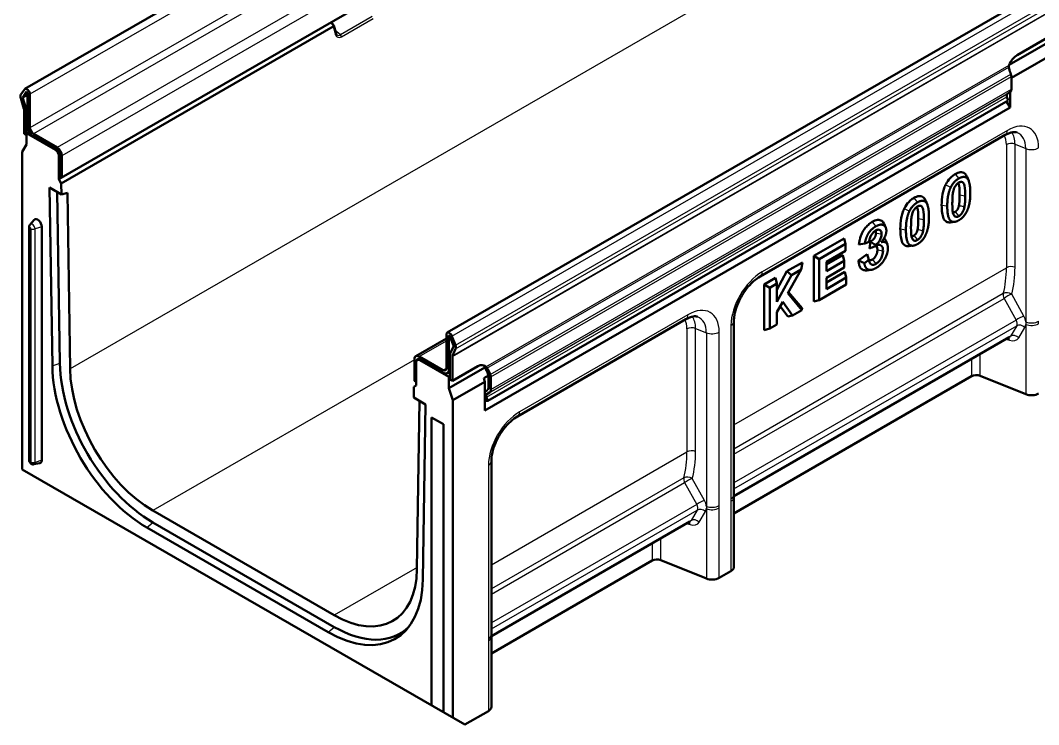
# Model space of a CAD drawing. Header units: millimetres. Extents: x 0 to 2774, y -40 to 1485.
# Drawn here: x 1519.4 to 1823.6, y 169 to 379.6 of the extents above; entities that cross this region are included whole.
import ezdxf

# ---------------------------------------------------------------- set-up
doc = ezdxf.new("R2010")
doc.units = ezdxf.units.MM
doc.header["$LTSCALE"] = 2.5
doc.layers.add('Sichtbar (ISO)', color=7, linetype='Continuous', lineweight=50)
doc.layers.add('Sichtbar schmal (ISO)', color=7, linetype='Continuous', lineweight=25)

msp = doc.modelspace()

# ---------------------------------------------------------------- linework, layer by layer
at = {"layer": 'Sichtbar (ISO)'}
for p, q in [((1520.724, 359.056), (1873.924, 562.976)), ((1884.979, 536.48), (1530.895, 332.05)), ((2000.142, 490.104), (1646.942, 286.184)), ((1612.871, 377.746), (1531.602, 330.825)), ((1612.999, 378.049), (1612.228, 379.008)), ((1613.69, 375.631), (1613.018, 378.012)), ((1834.921, 377.838), (1814.866, 366.259)), ((1817.273, 369.2), (1832.829, 378.182)), ((1815.505, 362.342), (1835.658, 373.977)), ((1815.354, 363.477), (1815.199, 363.866)), ((1815.505, 358.989), (1815.505, 362.759)), ((1520.438, 353.145), (1519.486, 356.333)), ((1519.539, 357.37), (1520.577, 358.917)), ((1520.139, 356.27), (1521.09, 353.082)), ((1521.195, 358.162), (1520.156, 356.616)), ((1521.526, 347.869), (1521.526, 357.871)), ((1522.233, 357.463), (1522.233, 347.461)), ((1814.594, 355.642), (1814.186, 356.694)), ((1814.298, 357.615), (1815.092, 358.074)), ((1815.152, 358.113), (1815.152, 353.564)), ((1815.152, 353.564), (1658.174, 262.933)), ((1659.031, 265.827), (1814.594, 355.642)), ((1815.152, 353.564), (1814.058, 355.333)), ((1520.465, 345.624), (1520.465, 352.972)), ((1521.172, 352.564), (1521.172, 342.44)), ((1520.465, 345.624), (1521.172, 345.216)), ((1521.958, 346.282), (1521.172, 345.828)), ((1529.834, 340.827), (1521.172, 345.828)), ((1523.293, 345.624), (1530.364, 341.541)), ((1530.364, 340.725), (1523.293, 344.807)), ((1740.414, 302.99), (1813.694, 345.298)), ((1521.172, 342.44), (1519.935, 340.296)), ((1519.935, 340.296), (1519.935, 245.297)), ((1530.895, 332.05), (1530.895, 338.99)), ((1531.072, 332.968), (1531.072, 339.5)), ((1531.779, 339.092), (1531.779, 332.56)), ((1531.602, 330.825), (1530.895, 332.05)), ((1531.779, 332.56), (1531.072, 332.968)), ((1802.264, 332.767), (1802.752, 331.572)), ((1528.914, 276.285), (1528.115, 329.572)), ((1528.115, 329.572), (1531.651, 327.53)), ((1531.651, 327.53), (1531.602, 330.825)), ((1530.388, 328.26), (1531.155, 277.042)), ((1531.651, 327.53), (1533.427, 327.999)), ((1534.216, 275.336), (1533.427, 327.999)), ((1789.911, 325.635), (1790.4, 324.44)), ((1522.263, 318.566), (1523.506, 319.97)), ((1521.99, 248.024), (1521.99, 317.834)), ((1525.768, 317.863), (1525.768, 248.053)), ((1777.504, 318.752), (1777.992, 317.557)), ((1798.599, 319.34), (1797.32, 319.166)), ((1756.426, 309.137), (1765.516, 314.385)), ((1765.516, 314.385), (1765.965, 312.712)), ((1777.954, 313.698), (1778.443, 312.503)), ((1765.965, 312.712), (1758.099, 308.171)), ((1760.241, 307.335), (1765.965, 310.64)), ((1765.965, 310.64), (1765.965, 312.712)), ((1769.943, 312.502), (1771.729, 312.885)), ((1771.729, 312.885), (1773, 313.372)), ((1773.134, 311.355), (1773.36, 313.399)), ((1774.959, 312.422), (1774.916, 312.035)), ((1786.246, 312.208), (1784.967, 312.034)), ((1756.426, 295.475), (1756.426, 309.137)), ((1756.426, 309.137), (1758.099, 308.171)), ((1758.099, 308.171), (1758.099, 295.923)), ((1760.241, 306.551), (1765.12, 309.368)), ((1765.569, 307.695), (1760.241, 304.619)), ((1760.241, 304.619), (1760.241, 307.335)), ((1765.12, 309.368), (1765.569, 307.695)), ((1765.569, 305.622), (1765.569, 307.695)), ((1769.837, 307.799), (1772.401, 309.645)), ((1771.575, 306.962), (1769.837, 307.799)), ((1772.932, 307.939), (1771.575, 306.962)), ((1772.401, 309.645), (1772.932, 307.939)), ((1745.447, 299.029), (1748.442, 304.527)), ((1748.442, 304.527), (1753.043, 307.184)), ((1748.442, 304.527), (1749.772, 303.363)), ((1748.656, 297.949), (1752.658, 305.03)), ((1752.658, 305.03), (1749.772, 303.363)), ((1753.043, 307.184), (1752.658, 305.03)), ((1760.241, 302.547), (1765.569, 305.622)), ((1760.241, 301.165), (1765.718, 304.327)), ((1765.718, 304.327), (1766.167, 302.654)), ((1773.648, 304.975), (1772.369, 304.801)), ((1741.631, 300.595), (1744.998, 302.539)), ((1744.998, 302.539), (1745.447, 300.866)), ((1749.772, 303.363), (1745.447, 295.424)), ((1766.167, 302.654), (1760.241, 299.233)), ((1760.241, 299.233), (1760.241, 302.547)), ((1766.167, 300.582), (1766.167, 302.654)), ((1741.631, 286.934), (1741.631, 300.595)), ((1741.631, 300.595), (1743.304, 299.629)), ((1745.447, 300.866), (1743.304, 299.629)), ((1743.304, 299.629), (1743.304, 287.382)), ((1745.447, 295.424), (1745.447, 300.866)), ((1748.872, 298.332), (1752.946, 293.466)), ((1758.099, 295.923), (1766.167, 300.582)), ((1745.447, 292.316), (1747.177, 295.368)), ((1747.177, 295.368), (1750.103, 291.307)), ((1752.876, 292.908), (1748.656, 297.949)), ((1756.426, 295.475), (1758.099, 295.923)), ((1745.447, 288.619), (1745.447, 292.316)), ((1748.692, 291.01), (1746.461, 294.106)), ((1750.103, 291.307), (1752.876, 292.908)), ((1752.946, 293.466), (1752.876, 292.908)), ((1667.935, 261.145), (1718.234, 290.185)), ((1732.58, 237.741), (1732.58, 289.585)), ((1748.692, 291.01), (1750.103, 291.307)), ((1741.631, 286.934), (1743.304, 287.382)), ((1743.304, 287.382), (1745.447, 288.619)), ((1646.684, 284.451), (1637.552, 279.179)), ((1646.684, 275.609), (1646.684, 285.611)), ((1647.391, 285.203), (1647.391, 275.201)), ((1648.76, 282.366), (1647.722, 285.112)), ((1648.339, 285.153), (1649.377, 282.408)), ((1732.58, 237.278), (1814.882, 284.796)), ((1647.826, 279.912), (1648.778, 282)), ((1649.43, 281.309), (1648.478, 279.221)), ((1637.138, 271.731), (1637.138, 278.263)), ((1637.668, 277.344), (1637.668, 270.404)), ((1638.46, 278.309), (1637.979, 278.031)), ((1638.552, 279.079), (1645.623, 274.997)), ((1645.623, 274.181), (1638.552, 278.263)), ((1647.391, 272.956), (1638.729, 277.957)), ((1647.744, 272.139), (1647.744, 279.488)), ((1648.451, 279.079), (1648.451, 271.731)), ((1647.744, 274.56), (1646.873, 274.057)), ((1658.145, 275.776), (1647.391, 269.567)), ((1648.451, 271.731), (1656.053, 276.12)), ((1659.184, 273.592), (1658.81, 274.528)), ((1659.635, 274.051), (1659.791, 273.662)), ((1637.668, 271.425), (1637.138, 271.731)), ((1647.744, 273.16), (1647.391, 272.956)), ((1647.391, 269.567), (1647.391, 272.956)), ((1647.744, 272.139), (1648.451, 271.731)), ((1658.174, 271.506), (1648.628, 265.995)), ((1657.839, 272.538), (1659.235, 273.344)), ((1658.174, 271.506), (1657.839, 272.538)), ((1658.174, 262.933), (1658.174, 271.506)), ((1659.235, 269.583), (1659.235, 273.353)), ((1659.942, 272.945), (1659.942, 269.174)), ((1803.631, 273.142), (1732.58, 232.121)), ((1819.807, 267.768), (1806.192, 273.272)), ((1636.961, 269.996), (1636.911, 266.758)), ((1637.668, 270.404), (1636.961, 269.996)), ((1648.628, 265.995), (1647.391, 269.567)), ((1658.881, 268.853), (1658.174, 268.445)), ((1659.528, 268.259), (1658.734, 267.8)), ((1658.881, 269.04), (1659.028, 269.125)), ((1636.911, 266.758), (1640.447, 264.717)), ((1638.648, 265.756), (1637.882, 215.485)), ((1648.628, 170.996), (1648.628, 265.995)), ((1658.418, 265.773), (1658.174, 266.402)), ((1659.031, 265.827), (1658.418, 265.773)), ((1658.622, 266.879), (1659.031, 265.827)), ((1640.447, 264.717), (1639.649, 212.352)), ((1642.264, 260.81), (1645.8, 258.769)), ((1642.264, 174.67), (1642.264, 260.81)), ((1645.8, 258.769), (1645.8, 172.629)), ((1523.387, 246.809), (1525.224, 247.183)), ((1660.101, 195.896), (1660.101, 247.739)), ((1652.164, 168.955), (1519.935, 245.297)), ((1732.58, 216.1), (1732.58, 236.998)), ((1613.137, 201.693), (1558.961, 232.971)), ((1558.961, 229.435), (1613.137, 198.157)), ((1660.101, 195.433), (1719.423, 229.682)), ((1611.369, 196.59), (1557.194, 227.868)), ((1708.171, 218.029), (1660.101, 190.275)), ((1724.348, 212.654), (1710.733, 218.158)), ((1731.701, 214.875), (1728.19, 212.848)), ((1660.101, 174.255), (1660.101, 195.153)), ((1659.222, 173.03), (1652.164, 168.955))]:
    msp.add_line(p, q, dxfattribs=at)
for centre, major_axis, ratio, start_param, end_param in [((1612.413, 378.313), (0.502, -0.534), 0.5661877, 6.1505075, 6.3300405), ((1612.558, 377.799), (0.452, 0.233), 0.4501866, 5.410982, 6.3745868), ((1817.273, 365.934), (2, 3.464), 0.5773503, 0.7853982, 1.8169452), ((1818.027, 365.499), (-1.109, 4.484), 0.6928203, 1.373127, 1.7681919), ((1814.445, 363.372), (-0.75, 1.299), 0.5773503, 3.9269908, 4.4674103), ((1521.349, 357.973), (-0.625, 1.083), 0.5773503, 3.9269908, 6.5591006), ((1520.465, 356.238), (-0.75, 1.299), 0.5773503, 0.2759153, 1.1801893), ((1520.465, 356.238), (-0.25, 0.433), 0.5773503, 0.2759153, 1.1801893), ((1521.349, 357.973), (-0.125, 0.217), 0.5773503, 3.9269908, 6.5591006), ((1814.798, 356.749), (-0.5, 0.866), 0.5773503, 0.0005556, 1.3089969), ((1814.091, 359.806), (1, -1.732), 0.5773503, 0.0005556, 0.7853982), ((1520.111, 353.177), (-0.25, 0.433), 0.5773503, 3.9269908, 4.3217819), ((1520.111, 353.177), (0.75, -1.299), 0.5773503, 0.7853982, 1.1801893), ((1523.293, 346.849), (-1.25, 2.165), 0.5773503, 0.7853982, 2.3561945), ((1523.293, 346.849), (0.75, -1.299), 0.5773503, 3.9269908, 5.4977871), ((1529.834, 339.602), (-0.75, 1.299), 0.5773503, 3.9269908, 5.4977871), ((1530.364, 339.908), (1, -1.732), 0.5773503, 0.7853982, 2.3561945), ((1530.364, 339.908), (-0.5, 0.866), 0.5773503, 3.9269908, 5.4977871), ((1524.531, 318.578), (-0.875, 1.516), 0.5773503, 3.9269908, 6.4738063), ((1647.567, 285.101), (-0.625, 1.083), 0.5773503, 4.4364737, 7.0685835), ((1647.567, 285.101), (-0.125, 0.217), 0.5773503, 4.4364737, 7.0685835), ((1648.451, 282.345), (0.25, -0.433), 0.5773503, 0.390607, 1.294881), ((1648.451, 282.345), (0.75, -1.299), 0.5773503, 0.390607, 1.294881), ((1558.961, 261.548), (19.665, -34.061), 0.5773503, 3.9444441, 5.4977871), ((1638.552, 277.446), (-1, 1.732), 0.5773503, 5.4977871, 7.0685835), ((1638.729, 276.732), (-0.75, 1.299), 0.5773503, 5.4977871, 7.0685835), ((1638.552, 277.446), (-0.5, 0.866), 0.5773503, 5.4977871, 6.9839562), ((1648.805, 278.875), (-0.75, 1.299), 0.5773503, 0.390607, 0.7853982), ((1648.805, 278.875), (-0.25, 0.433), 0.5773503, 0.390607, 0.7853982), ((1557.194, 260.528), (-20, 34.641), 0.5773503, 0.8028515, 2.3561945), ((1558.961, 261.548), (-17.5, 30.311), 0.5773503, 0.8028515, 2.3561945), ((1645.623, 276.222), (0.75, -1.299), 0.5773503, 5.4977871, 7.0685835), ((1645.623, 276.222), (1.25, -2.165), 0.5773503, 5.4977871, 7.0685835), ((1656.053, 272.854), (2, 3.464), 0.5773503, 6.0370365, 7.0685835), ((1655.346, 273.262), (2, 3.464), 0.5773503, 6.0370365, 6.1054747), ((1655.982, 272.895), (-1.109, 4.484), 0.6928203, 4.9097845, 5.1689191), ((1656.807, 272.418), (-1.109, 4.484), 0.6928203, 4.9097845, 5.3048494), ((1658.881, 273.557), (-0.25, 0.433), 0.5773503, 3.9269908, 4.4674103), ((1658.881, 273.557), (0.75, -1.299), 0.5773503, 0.7853982, 1.3258177), ((1805.045, 272.326), (2, 0), 0.5773503, 0.9599311, 2.3561945), ((1659.235, 266.934), (-0.5, 0.866), 0.5773503, 0.0005556, 1.3089969), ((1658.528, 269.991), (0.5, -0.866), 0.5773503, 0.0005556, 0.7853982), ((1658.528, 269.991), (1, -1.732), 0.5773503, 0.0005556, 0.7853982), ((1821.528, 269.187), (3, 0), 0.5773503, 4.1015237, 5.4977871), ((1524.531, 248.767), (0.875, -1.516), 0.5773503, 6.0925643, 7.0685835), ((1709.586, 217.212), (2, 0), 0.5773503, 0.9599311, 2.3561945), ((1729.58, 216.1), (3, 0), 0.5773503, 5.4977871, 6.2831853), ((1613.137, 230.27), (17.5, -30.311), 0.5773503, 5.4977871, 7.0511302), ((1611.369, 229.25), (20, -34.641), 0.5773503, 5.4977871, 7.0511302), ((1726.068, 214.073), (3, 0), 0.5773503, 4.1015237, 5.4977871), ((1613.137, 230.27), (19.665, -34.061), 0.5773503, 5.4977871, 6.4298458), ((1657.101, 174.255), (3, 0), 0.5773503, 5.4977871, 6.2831853)]:
    msp.add_ellipse(centre, major_axis=major_axis, ratio=ratio, start_param=start_param, end_param=end_param, dxfattribs=at)
for points, degree, knots in [([(1613.69, 375.631), (1613.701, 375.593), (1613.713, 375.557), (1613.74, 375.491), (1613.754, 375.461), (1613.784, 375.406), (1613.799, 375.381), (1613.831, 375.336), (1613.848, 375.317), (1613.881, 375.282), (1613.897, 375.267), (1613.914, 375.253)], 3, [-1.55486524, -1.55486524, -1.55486524, -1.55486524, -1.46398303, -1.46398303, -1.37310082, -1.37310082, -1.2822186, -1.2822186, -1.19133639, -1.19133639, -1.10045418, -1.10045418, -1.10045418, -1.10045418]), ([(1814.763, 365.626), (1814.758, 365.68), (1814.756, 365.735), (1814.762, 365.937), (1814.795, 366.083), (1814.846, 366.21)], 3, [0.86685526, 0.86685526, 0.86685526, 0.86685526, 0.89782415, 0.89782415, 0.98146895, 0.98146895, 0.98146895, 0.98146895]), ([(1817.169, 346.057), (1817.058, 346.102), (1816.933, 346.138), (1816.628, 346.184), (1816.449, 346.193), (1816.031, 346.168), (1815.793, 346.134), (1815.265, 346.004), (1814.975, 345.91), (1814.359, 345.655), (1814.032, 345.494), (1813.694, 345.298)], 3, [0.85867841, 0.85867841, 0.85867841, 0.85867841, 1.001102, 1.001102, 1.14352558, 1.14352558, 1.28594916, 1.28594916, 1.42837274, 1.42837274, 1.57079633, 1.57079633, 1.57079633, 1.57079633]), ([(1795.847, 330.425), (1795.981, 330.697), (1796.302, 331.33), (1797.133, 332.345), (1797.43, 332.645), (1798.064, 333.185), (1798.396, 333.415), (1798.729, 333.607)], 3, [0.00732763, 0.00732763, 0.00732763, 0.00732763, 0.16722379, 0.16722379, 0.24791336, 0.24791336, 0.33204011, 0.33204011, 0.33204011, 0.33204011]), ([(1798.729, 333.607), (1799.251, 333.909), (1799.764, 334.11), (1800.515, 334.185), (1800.766, 334.163), (1801.23, 334.02), (1801.436, 333.899), (1801.618, 333.737)], 3, [0, 0, 0, 0, 0.44283594, 0.44283594, 0.69036532, 0.69036532, 0.94018894, 0.94018894, 0.94018894, 0.94018894]), ([(1794.672, 324.332), (1794.672, 325.362), (1794.74, 326.503), (1795.04, 328.107), (1795.157, 328.597), (1795.456, 329.535), (1795.632, 329.985), (1795.847, 330.425)], 3, [0, 0, 0, 0, 0.7572272, 0.7572272, 1.0778683, 1.0778683, 1.3720251, 1.3720251, 1.3720251, 1.3720251]), ([(1799.789, 331.044), (1799.57, 330.917), (1799.356, 330.747), (1798.991, 330.361), (1798.801, 330.122), (1798.501, 329.601), (1798.395, 329.357), (1798.215, 328.84), (1798.144, 328.563), (1798.09, 328.297)], 3, [0, 0, 0, 0, 0.18619305, 0.18619305, 0.33646958, 0.33646958, 0.45693008, 0.45693008, 0.59099665, 0.59099665, 0.59099665, 0.59099665]), ([(1800.046, 327.406), (1800.046, 329.563), (1799.735, 330.701), (1799.574, 330.904)], 2, [0, 0, 0, 1, 1.6417291, 1.6417291, 1.6417291]), ([(1801.719, 327.148), (1801.719, 329.285), (1801.596, 330.015), (1801.281, 330.807), (1801.157, 330.999), (1800.962, 331.151), (1800.825, 331.25), (1800.469, 331.277), (1800.339, 331.262), (1800.068, 331.186), (1799.929, 331.125), (1799.789, 331.044)], 3, [0, 0, 0, 0, 1.5708815, 1.5708815, 2.3459193, 2.3459193, 2.5676126, 2.5676126, 2.6834433, 2.6834433, 2.7987915, 2.7987915, 2.7987915, 2.7987915]), ([(1783.495, 323.293), (1783.628, 323.565), (1783.949, 324.198), (1784.78, 325.213), (1785.077, 325.514), (1785.711, 326.053), (1786.043, 326.283), (1786.376, 326.475)], 3, [0.00732763, 0.00732763, 0.00732763, 0.00732763, 0.16722379, 0.16722379, 0.24791336, 0.24791336, 0.33204011, 0.33204011, 0.33204011, 0.33204011]), ([(1786.376, 326.475), (1786.898, 326.777), (1787.411, 326.978), (1788.162, 327.053), (1788.413, 327.031), (1788.877, 326.888), (1789.083, 326.767), (1789.265, 326.606)], 3, [0, 0, 0, 0, 0.44283594, 0.44283594, 0.69036532, 0.69036532, 0.94018894, 0.94018894, 0.94018894, 0.94018894]), ([(1798.09, 328.297), (1798.019, 327.949), (1797.956, 327.489), (1797.872, 326.213), (1797.859, 325.53), (1797.859, 324.919)], 3, [0.00011238, 0.00011238, 0.00011238, 0.00011238, 0.23361705, 0.23361705, 0.46623967, 0.46623967, 0.46623967, 0.46623967]), ([(1801.489, 323.779), (1801.56, 324.128), (1801.623, 324.587), (1801.707, 325.858), (1801.719, 326.539), (1801.719, 327.148)], 3, [0.00011236, 0.00011236, 0.00011236, 0.00011236, 0.23377828, 0.23377828, 0.46663187, 0.46663187, 0.46663187, 0.46663187]), ([(1782.32, 317.2), (1782.32, 318.23), (1782.387, 319.371), (1782.687, 320.975), (1782.804, 321.465), (1783.103, 322.403), (1783.279, 322.853), (1783.495, 323.293)], 3, [0, 0, 0, 0, 0.7572272, 0.7572272, 1.0778683, 1.0778683, 1.3720251, 1.3720251, 1.3720251, 1.3720251]), ([(1787.437, 323.912), (1787.217, 323.785), (1787.004, 323.615), (1786.638, 323.229), (1786.448, 322.99), (1786.148, 322.469), (1786.042, 322.225), (1785.862, 321.708), (1785.792, 321.431), (1785.737, 321.165)], 3, [0, 0, 0, 0, 0.18619305, 0.18619305, 0.33646958, 0.33646958, 0.45693008, 0.45693008, 0.59099665, 0.59099665, 0.59099665, 0.59099665]), ([(1787.694, 320.275), (1787.694, 322.431), (1787.382, 323.569), (1787.222, 323.772)], 2, [0, 0, 0, 1, 1.6417291, 1.6417291, 1.6417291]), ([(1789.367, 320.016), (1789.367, 322.153), (1789.243, 322.883), (1788.928, 323.675), (1788.804, 323.867), (1788.609, 324.019), (1788.472, 324.118), (1788.116, 324.145), (1787.986, 324.13), (1787.715, 324.054), (1787.576, 323.993), (1787.437, 323.912)], 3, [0, 0, 0, 0, 1.5708815, 1.5708815, 2.3459193, 2.3459193, 2.5676126, 2.5676126, 2.6834433, 2.6834433, 2.7987915, 2.7987915, 2.7987915, 2.7987915]), ([(1797.32, 319.166), (1797.291, 319.162), (1797.262, 319.158), (1796.806, 319.112), (1796.428, 319.188), (1795.614, 319.636), (1795.374, 320.051), (1795.027, 320.797), (1794.893, 321.384), (1794.708, 322.711), (1794.672, 323.531), (1794.672, 324.332)], 3, [0.4111248, 0.4111248, 0.4111248, 0.4111248, 0.4375894, 0.4375894, 0.8301111, 0.8301111, 1.4034282, 1.4034282, 2.3873429, 2.3873429, 3.6063611, 3.6063611, 3.6063611, 3.6063611]), ([(1797.859, 324.919), (1797.859, 322.795), (1797.983, 322.058), (1798.297, 321.265), (1798.419, 321.075), (1798.612, 320.923), (1798.746, 320.824), (1799.103, 320.797), (1799.234, 320.811), (1799.508, 320.889), (1799.648, 320.951), (1799.789, 321.032)], 3, [0, 0, 0, 0, 1.5608238, 1.5608238, 2.3215559, 2.3215559, 2.5478978, 2.5478978, 2.6680035, 2.6680035, 2.7876142, 2.7876142, 2.7876142, 2.7876142]), ([(1799.789, 321.032), (1800.009, 321.159), (1800.222, 321.329), (1800.588, 321.715), (1800.778, 321.954), (1801.078, 322.475), (1801.183, 322.719), (1801.364, 323.236), (1801.434, 323.513), (1801.489, 323.779)], 3, [0, 0, 0, 0, 0.18619305, 0.18619305, 0.33646958, 0.33646958, 0.45693008, 0.45693008, 0.59099663, 0.59099663, 0.59099663, 0.59099663]), ([(1776.786, 319.618), (1776.608, 319.732), (1776.412, 319.813), (1775.984, 319.901), (1775.757, 319.909), (1775.015, 319.821), (1774.482, 319.609), (1773.942, 319.297)], 3, [-0.89803792, -0.89803792, -0.89803792, -0.89803792, -0.67795629, -0.67795629, -0.45838787, -0.45838787, 0, 0, 0, 0]), ([(1777.504, 318.752), (1777.491, 318.782), (1777.479, 318.811), (1777.305, 319.186), (1777.072, 319.439), (1776.786, 319.618)], 3, [-0.37940632, -0.37940632, -0.37940632, -0.37940632, -0.35018294, -0.35018294, -0.00041539, -0.00041539, -0.00041539, -0.00041539]), ([(1785.737, 321.165), (1785.666, 320.817), (1785.603, 320.357), (1785.519, 319.081), (1785.506, 318.398), (1785.506, 317.787)], 3, [0.00011238, 0.00011238, 0.00011238, 0.00011238, 0.23361705, 0.23361705, 0.46623967, 0.46623967, 0.46623967, 0.46623967]), ([(1789.136, 316.647), (1789.207, 316.996), (1789.27, 317.455), (1789.354, 318.726), (1789.367, 319.407), (1789.367, 320.016)], 3, [0.00011236, 0.00011236, 0.00011236, 0.00011236, 0.23377828, 0.23377828, 0.46663187, 0.46663187, 0.46663187, 0.46663187]), ([(1797.992, 322.283), (1798.032, 322.255), (1798.357, 322.137), (1798.729, 322.352)], 2, [1.851209, 1.851209, 1.851209, 2, 3, 3, 3]), ([(1521.99, 317.834), (1521.99, 317.874), (1521.992, 317.916), (1522.002, 318.004), (1522.01, 318.051), (1522.033, 318.147), (1522.048, 318.197), (1522.089, 318.301), (1522.115, 318.355), (1522.179, 318.461), (1522.218, 318.515), (1522.263, 318.566)], 3, [0, 0, 0, 0, 0.11895543, 0.11895543, 0.23791086, 0.23791086, 0.35686629, 0.35686629, 0.47582172, 0.47582172, 0.59477716, 0.59477716, 0.59477716, 0.59477716]), ([(1773.942, 319.297), (1773.544, 319.067), (1773.148, 318.787), (1772.314, 318.051), (1771.967, 317.653), (1771.371, 316.885), (1771.071, 316.403), (1770.63, 315.468), (1770.382, 314.845), (1770.134, 313.684), (1770.096, 313.47), (1769.943, 312.502)], 3, [-13.8526338, -13.8526338, -13.8526338, -13.8526338, -11.3518935, -11.3518935, -8.4415512, -8.4415512, -4.4098459, -4.4098459, -1.137627, -1.137627, -0.2129628, -0.2129628, -0.2129628, -0.2129628]), ([(1774.946, 316.719), (1774.693, 316.573), (1774.447, 316.379), (1773.997, 315.904), (1773.804, 315.642), (1773.523, 315.167), (1773.34, 314.829), (1773.087, 314.001), (1773.039, 313.754), (1773, 313.372)], 3, [0, 0, 0, 0, 0.21470237, 0.21470237, 0.41423254, 0.41423254, 0.54629434, 0.54629434, 0.64460985, 0.64460985, 0.64460985, 0.64460985]), ([(1776.723, 315.694), (1776.723, 315.984), (1776.683, 316.247), (1776.508, 316.648), (1776.389, 316.788), (1776.111, 316.953), (1775.94, 317.009), (1775.588, 316.979), (1775.464, 316.95), (1775.207, 316.857), (1775.077, 316.795), (1774.946, 316.719)], 3, [0, 0, 0, 0, 0.21356823, 0.21356823, 0.3992531, 0.3992531, 0.55013289, 0.55013289, 0.62805967, 0.62805967, 0.70620776, 0.70620776, 0.70620776, 0.70620776]), ([(1784.967, 312.034), (1784.938, 312.03), (1784.909, 312.027), (1784.453, 311.981), (1784.075, 312.056), (1783.261, 312.504), (1783.021, 312.919), (1782.674, 313.665), (1782.541, 314.252), (1782.355, 315.579), (1782.32, 316.399), (1782.32, 317.2)], 3, [0.4111248, 0.4111248, 0.4111248, 0.4111248, 0.4375894, 0.4375894, 0.8301111, 0.8301111, 1.4034282, 1.4034282, 2.3873429, 2.3873429, 3.6063611, 3.6063611, 3.6063611, 3.6063611]), ([(1785.506, 317.787), (1785.506, 315.663), (1785.63, 314.926), (1785.944, 314.133), (1786.066, 313.943), (1786.259, 313.791), (1786.394, 313.692), (1786.75, 313.665), (1786.881, 313.679), (1787.155, 313.757), (1787.295, 313.819), (1787.437, 313.9)], 3, [0, 0, 0, 0, 1.5608238, 1.5608238, 2.3215559, 2.3215559, 2.5478978, 2.5478978, 2.6680035, 2.6680035, 2.7876142, 2.7876142, 2.7876142, 2.7876142]), ([(1787.437, 313.9), (1787.656, 314.027), (1787.87, 314.197), (1788.235, 314.584), (1788.425, 314.822), (1788.725, 315.343), (1788.831, 315.587), (1789.011, 316.104), (1789.082, 316.381), (1789.136, 316.647)], 3, [0, 0, 0, 0, 0.18619305, 0.18619305, 0.33646958, 0.33646958, 0.45693008, 0.45693008, 0.59099663, 0.59099663, 0.59099663, 0.59099663]), ([(1774.959, 312.422), (1775.116, 312.537), (1775.27, 312.665), (1775.762, 313.141), (1775.974, 313.453), (1776.272, 313.928), (1776.422, 314.238), (1776.596, 314.754), (1776.645, 314.949), (1776.708, 315.332), (1776.723, 315.516), (1776.723, 315.694)], 3, [0.1572249, 0.1572249, 0.1572249, 0.1572249, 0.291108, 0.291108, 0.5979881, 0.5979881, 1.106061, 1.106061, 1.4198854, 1.4198854, 1.7353893, 1.7353893, 1.7353893, 1.7353893]), ([(1777.954, 313.698), (1777.874, 313.894), (1777.771, 314.066), (1777.592, 314.272), (1777.531, 314.334), (1777.459, 314.393)], 3, [-1.04484556, -1.04484556, -1.04484556, -1.04484556, -0.75129222, -0.75129222, -0.62816862, -0.62816862, -0.62816862, -0.62816862]), ([(1785.639, 315.151), (1785.679, 315.123), (1786.004, 315.005), (1786.376, 315.22)], 2, [1.851209, 1.851209, 1.851209, 2, 3, 3, 3]), ([(1774.916, 312.035), (1774.864, 312.018), (1774.809, 312), (1774.196, 311.797), (1773.66, 311.585), (1773.134, 311.355)], 3, [0.18722866, 0.18722866, 0.18722866, 0.18722866, 0.21566899, 0.21566899, 0.49503864, 0.49503864, 0.49503864, 0.49503864]), ([(1774.959, 312.422), (1774.803, 312.512), (1774.647, 312.603), (1774.109, 312.924), (1773.734, 313.157), (1773.36, 313.399)], 3, [-0.37594462, -0.37594462, -0.37594462, -0.37594462, -0.26745581, -0.26745581, 0, 0, 0, 0]), ([(1775.124, 312.164), (1775.031, 312.11), (1774.991, 312.084), (1774.936, 312.048), (1774.926, 312.041), (1774.916, 312.035)], 3, [0.2245791, 0.2245791, 0.2245791, 0.2245791, 0.44866523, 0.44866523, 0.49713873, 0.49713873, 0.49713873, 0.49713873]), ([(1775.043, 306.745), (1775.313, 306.901), (1775.575, 307.107), (1776.055, 307.615), (1776.261, 307.894), (1776.591, 308.451), (1776.785, 308.82), (1777.007, 309.539), (1777.059, 309.775), (1777.128, 310.246), (1777.143, 310.477), (1777.143, 310.7)], 3, [0, 0, 0, 0, 0.22866561, 0.22866561, 0.4419968, 0.4419968, 0.617262, 0.617262, 0.70527513, 0.70527513, 0.79623492, 0.79623492, 0.79623492, 0.79623492]), ([(1777.143, 310.7), (1777.143, 311.093), (1777.094, 311.455), (1776.841, 312.046), (1776.666, 312.2), (1776.337, 312.399), (1776.125, 312.45), (1775.764, 312.418), (1775.64, 312.39), (1775.384, 312.3), (1775.255, 312.239), (1775.124, 312.164)], 3, [0, 0, 0, 0, 0.2890808, 0.2890808, 0.5839639, 0.5839639, 0.9566469, 0.9566469, 1.1415568, 1.1415568, 1.3267524, 1.3267524, 1.3267524, 1.3267524]), ([(1769.837, 307.799), (1769.859, 307.595), (1769.88, 307.39), (1769.924, 306.973), (1769.978, 306.459), (1770.397, 305.541), (1770.676, 305.227), (1771.337, 304.855), (1771.745, 304.734), (1772.313, 304.794), (1772.341, 304.797), (1772.369, 304.801)], 3, [-2.9221618, -2.9221618, -2.9221618, -2.9221618, -2.2664992, -2.2664992, -1.5850826, -1.5850826, -0.9959516, -0.9959516, -0.5000893, -0.5000893, -0.4745084, -0.4745084, -0.4745084, -0.4745084]), ([(1773.983, 308.064), (1773.401, 307.728), (1772.949, 307.974), (1772.913, 308)], 2, [-2, -2, -2, -1, -0.9048118, -0.9048118, -0.9048118]), ([(1772.932, 307.939), (1772.979, 307.545), (1773.038, 307.322), (1773.333, 306.764), (1773.527, 306.629), (1773.866, 306.471), (1774.077, 306.44), (1774.546, 306.505), (1774.792, 306.6), (1775.043, 306.745)], 3, [0.2086518, 0.2086518, 0.2086518, 0.2086518, 0.6673087, 0.6673087, 1.1792781, 1.1792781, 1.8042241, 1.8042241, 2.4296175, 2.4296175, 2.4296175, 2.4296175]), ([(1740.414, 302.99), (1739.755, 302.61), (1739.055, 302.099), (1737.651, 300.834), (1736.949, 300.073), (1735.64, 298.377), (1735.036, 297.439), (1734.01, 295.505), (1733.587, 294.509), (1732.963, 292.589), (1732.757, 291.665), (1732.604, 290.384), (1732.58, 289.97), (1732.58, 289.585)], 3, [-1.5707963, -1.5707963, -1.5707963, -1.5707963, -1.293168, -1.293168, -1.006757, -1.006757, -0.7160196, -0.7160196, -0.4270346, -0.4270346, -0.145024, -0.145024, 0, 0, 0, 0]), ([(1721.709, 290.944), (1721.599, 290.988), (1721.473, 291.024), (1721.169, 291.07), (1720.989, 291.08), (1720.572, 291.055), (1720.334, 291.02), (1719.805, 290.891), (1719.516, 290.797), (1718.899, 290.541), (1718.572, 290.38), (1718.234, 290.185)], 3, [0.85867841, 0.85867841, 0.85867841, 0.85867841, 1.001102, 1.001102, 1.14352558, 1.14352558, 1.28594916, 1.28594916, 1.42837274, 1.42837274, 1.57079633, 1.57079633, 1.57079633, 1.57079633]), ([(1658.281, 275.561), (1658.228, 275.644), (1658.178, 275.724), (1658.036, 275.948), (1657.941, 276.099), (1657.827, 276.265), (1657.799, 276.304), (1657.773, 276.34)], 3, [3.48239133, 3.48239133, 3.48239133, 3.48239133, 3.53974356, 3.53974356, 3.66293936, 3.66293936, 3.70391584, 3.70391584, 3.70391584, 3.70391584]), ([(1658.48, 275.932), (1658.53, 275.864), (1658.596, 275.774), (1658.702, 275.637), (1658.733, 275.599), (1658.764, 275.56)], 3, [0.3481471, 0.3481471, 0.3481471, 0.3481471, 0.4317919, 0.4317919, 0.46276079, 0.46276079, 0.46276079, 0.46276079]), ([(1667.935, 261.145), (1667.277, 260.765), (1666.577, 260.254), (1665.173, 258.989), (1664.47, 258.228), (1663.162, 256.531), (1662.558, 255.594), (1661.532, 253.66), (1661.108, 252.664), (1660.484, 250.744), (1660.279, 249.819), (1660.126, 248.539), (1660.101, 248.125), (1660.101, 247.739)], 3, [-1.5707963, -1.5707963, -1.5707963, -1.5707963, -1.293168, -1.293168, -1.006757, -1.006757, -0.7160196, -0.7160196, -0.4270346, -0.4270346, -0.145024, -0.145024, 0, 0, 0, 0]), ([(1523.387, 246.809), (1523.275, 246.786), (1523.168, 246.783), (1522.956, 246.803), (1522.856, 246.831), (1522.657, 246.909), (1522.568, 246.964), (1522.389, 247.099), (1522.311, 247.183), (1522.179, 247.359), (1522.126, 247.453), (1522.041, 247.66), (1522.009, 247.773), (1521.992, 247.943), (1521.99, 247.983), (1521.99, 248.024)], 3, [4.1176118, 4.1176118, 4.1176118, 4.1176118, 4.316263, 4.316263, 4.5550808, 4.5550808, 4.8689686, 4.8689686, 5.2953353, 5.2953353, 5.72845, 5.72845, 6.1615647, 6.1615647, 6.2831853, 6.2831853, 6.2831853, 6.2831853]), ([(1732.58, 236.998), (1732.58, 237.047), (1732.58, 237.097), (1732.58, 237.196), (1732.58, 237.246), (1732.58, 237.345), (1732.58, 237.395), (1732.58, 237.494), (1732.58, 237.544), (1732.58, 237.643), (1732.58, 237.692), (1732.58, 237.741)], 3, [0, 0, 0, 0, 0.0363946, 0.0363946, 0.0727892, 0.0727892, 0.10918381, 0.10918381, 0.14557841, 0.14557841, 0.18197301, 0.18197301, 0.18197301, 0.18197301]), ([(1660.101, 195.153), (1660.101, 195.202), (1660.101, 195.251), (1660.101, 195.35), (1660.101, 195.4), (1660.101, 195.5), (1660.101, 195.549), (1660.101, 195.649), (1660.101, 195.698), (1660.101, 195.797), (1660.101, 195.847), (1660.101, 195.896)], 3, [0, 0, 0, 0, 0.0363946, 0.0363946, 0.0727892, 0.0727892, 0.10918381, 0.10918381, 0.14557841, 0.14557841, 0.18197301, 0.18197301, 0.18197301, 0.18197301])]:
    msp.add_open_spline(points, degree=degree, knots=knots, dxfattribs=at)
for points, degree in [([(1799.789, 332.288), (1798.245, 331.396), (1797.388, 329.651)], 2), ([(1802.199, 332.409), (1801.333, 333.179), (1799.789, 332.288)], 2), ([(1801.618, 333.737), (1801.895, 333.495), (1802.105, 333.156), (1802.264, 332.767)], 3), ([(1803.233, 328.022), (1803.233, 331.504), (1802.199, 332.409)], 2), ([(1797.388, 329.651), (1796.345, 327.527), (1796.345, 324.073)], 2), ([(1789.846, 325.277), (1788.981, 326.047), (1787.437, 325.156)], 2), ([(1789.265, 326.606), (1789.542, 326.363), (1789.752, 326.024), (1789.911, 325.635)], 3), ([(1799.836, 324.233), (1800.046, 325.259), (1800.046, 327.406)], 2), ([(1802.19, 322.425), (1803.233, 324.549), (1803.233, 328.022)], 2), ([(1787.437, 325.156), (1785.892, 324.264), (1785.036, 322.519)], 2), ([(1790.88, 320.89), (1790.88, 324.372), (1789.846, 325.277)], 2), ([(1796.345, 324.073), (1796.345, 320.544), (1798.237, 318.892), (1799.789, 319.788)], 2), ([(1798.729, 322.352), (1799.101, 322.566), (1799.675, 323.439), (1799.836, 324.233)], 2), ([(1785.036, 322.519), (1783.993, 320.395), (1783.993, 316.941)], 2), ([(1787.483, 317.101), (1787.694, 318.128), (1787.694, 320.275)], 2), ([(1789.838, 315.293), (1790.88, 317.417), (1790.88, 320.89)], 2), ([(1799.789, 319.788), (1801.333, 320.68), (1802.19, 322.425)], 2), ([(1775.003, 317.977), (1774.122, 317.469), (1772.715, 315.9), (1771.923, 314.108), (1771.729, 312.885)], 2), ([(1775.05, 315.953), (1775.05, 316.445), (1774.846, 316.659)], 2), ([(1777.404, 318.262), (1776.499, 318.841), (1775.003, 317.977)], 2), ([(1776.62, 313.207), (1778.148, 315.051), (1778.148, 316.656)], 2), ([(1778.148, 316.656), (1778.148, 317.795), (1777.404, 318.262)], 2), ([(1783.993, 316.941), (1783.993, 313.412), (1785.884, 311.76), (1787.437, 312.656)], 2), ([(1786.376, 315.22), (1786.748, 315.434), (1787.322, 316.307), (1787.483, 317.101)], 2), ([(1773.36, 313.399), (1774.185, 313.847), (1775.05, 315.224), (1775.05, 315.953)], 2), ([(1787.437, 312.656), (1788.981, 313.548), (1789.838, 315.293)], 2), ([(1773.983, 308.064), (1774.613, 308.429), (1775.47, 310.025), (1775.47, 310.958)], 2), ([(1775.06, 305.51), (1776.579, 306.388), (1778.617, 309.833), (1778.617, 311.447)], 2), ([(1775.47, 310.958), (1775.47, 311.845), (1775.062, 312.127)], 2), ([(1778.617, 311.447), (1778.617, 312.558), (1777.533, 313.51), (1776.62, 313.207)], 2), ([(1771.575, 306.962), (1771.729, 305.501), (1773.621, 304.68), (1775.06, 305.51)], 2), ([(1814.882, 284.796), (1814.891, 284.801), (1814.896, 284.803), (1814.896, 284.803)], 3), ([(1719.423, 229.682), (1719.431, 229.687), (1719.437, 229.689), (1719.437, 229.689)], 3)]:
    msp.add_open_spline(points, degree=degree, dxfattribs=at)
at = {"layer": 'Sichtbar schmal (ISO)'}
for p, q in [((1875.433, 561.383), (1522.233, 357.463)), ((1875.433, 551.381), (1522.233, 347.461)), ((1876.493, 549.544), (1523.293, 345.624)), ((1883.564, 545.461), (1530.364, 341.541)), ((1884.979, 543.012), (1531.779, 339.092)), ((1648.339, 285.153), (2001.539, 489.073)), ((1649.377, 282.408), (2002.577, 486.328)), ((1649.43, 281.309), (2002.63, 485.229)), ((1648.451, 279.079), (2001.651, 483)), ((1648.478, 279.221), (2001.678, 483.141)), ((1884.234, 477.419), (1534.216, 275.336)), ((1624.522, 380.696), (1615.067, 375.237)), ((1612.04, 378.899), (1612.929, 377.793)), ((1612.871, 377.746), (1613.563, 375.299)), ((1615.329, 374.698), (1624.784, 380.157)), ((1615.067, 375.237), (1613.439, 376.52)), ((1658.48, 275.932), (1814.846, 366.21)), ((1658.764, 275.56), (1814.763, 365.626)), ((1659.791, 273.662), (1815.354, 363.477)), ((1659.942, 272.945), (1815.505, 362.759)), ((1521.526, 357.071), (1520.139, 356.27)), ((1521.526, 357.406), (1520.156, 356.616)), ((1521.263, 358.201), (1521.195, 358.162)), ((1658.622, 266.879), (1814.186, 356.694)), ((1658.734, 267.8), (1814.298, 357.615)), ((1659.528, 268.259), (1815.092, 358.074)), ((1659.942, 269.174), (1815.505, 358.989)), ((1521.526, 353.334), (1521.09, 353.082)), ((1521.526, 352.768), (1521.172, 352.564)), ((1814.315, 346.672), (1741.035, 304.364)), ((1529.834, 340.827), (1530.011, 340.929)), ((1814.028, 342.424), (1814.028, 305.608)), ((1816.59, 305.737), (1816.59, 342.553)), ((1816.59, 342.553), (1819.807, 341.252)), ((1819.807, 341.252), (1819.807, 289.409)), ((1531.072, 339.092), (1530.895, 338.99)), ((1798.729, 333.607), (1799.789, 332.288)), ((1795.847, 330.425), (1797.388, 329.651)), ((1786.376, 326.475), (1787.437, 325.156)), ((1800.046, 327.406), (1801.719, 327.148)), ((1783.495, 323.293), (1785.036, 322.519)), ((1794.672, 324.332), (1796.345, 324.073)), ((1787.694, 320.275), (1789.367, 320.016)), ((1798.729, 322.352), (1799.789, 321.032)), ((1522.283, 247.615), (1522.283, 317.426)), ((1522.536, 317.28), (1522.536, 247.469)), ((1525.768, 317.863), (1523.743, 317.188)), ((1523.743, 247.378), (1523.743, 317.188)), ((1773.942, 319.297), (1775.003, 317.977)), ((1782.32, 317.2), (1783.993, 316.941)), ((1775.05, 315.953), (1776.723, 315.694)), ((1786.376, 315.22), (1787.437, 313.9)), ((1775.47, 310.958), (1777.143, 310.7)), ((1773.983, 308.064), (1775.043, 306.745)), ((1732.58, 258.583), (1814.028, 305.608)), ((1813.093, 297.874), (1732.58, 251.39)), ((1732.58, 249.836), (1813.314, 296.448)), ((1813.314, 296.448), (1816.921, 289.932)), ((1819.227, 291.145), (1815.619, 297.661)), ((1718.856, 291.558), (1668.557, 262.518)), ((1816.921, 289.932), (1732.58, 241.237)), ((1718.569, 287.31), (1718.569, 250.494)), ((1721.13, 250.624), (1721.13, 287.44)), ((1721.13, 287.44), (1724.348, 286.139)), ((1724.348, 286.139), (1724.348, 234.295)), ((1728.19, 234.489), (1728.19, 286.333)), ((1731.701, 288.36), (1731.701, 236.517)), ((1732.58, 239.468), (1817.088, 288.259)), ((1817.088, 288.259), (1815.264, 285.155)), ((1817.692, 284.671), (1819.517, 287.774)), ((1819.807, 288.666), (1819.807, 267.768)), ((1638.552, 279.079), (1646.684, 283.774)), ((1647.391, 285.203), (1647.567, 285.305)), ((1815.264, 285.155), (1732.58, 237.418)), ((1813.912, 284.236), (1814.967, 283.9)), ((1528.914, 276.285), (1531.155, 277.042)), ((1637.138, 278.106), (1558.961, 232.971)), ((1638.905, 278.059), (1638.729, 277.957)), ((1803.631, 278.3), (1803.631, 273.142)), ((1806.192, 273.272), (1806.192, 279.779)), ((1645.623, 274.997), (1646.684, 275.609)), ((1647.391, 275.201), (1647.744, 275.405)), ((1659.635, 274.051), (1658.81, 274.528)), ((1658.174, 266.059), (1658.283, 266.122)), ((1660.101, 216.738), (1718.569, 250.494)), ((1525.768, 248.053), (1523.743, 247.378)), ((1659.222, 246.515), (1659.222, 194.671)), ((1717.634, 242.761), (1660.101, 209.544)), ((1660.101, 207.99), (1717.854, 241.334)), ((1717.854, 241.334), (1721.462, 234.818)), ((1723.768, 236.032), (1720.16, 242.548)), ((1721.462, 234.818), (1660.101, 199.391)), ((1731.701, 235.774), (1731.701, 214.875)), ((1660.101, 197.622), (1721.629, 233.145)), ((1721.629, 233.145), (1719.804, 230.042)), ((1722.233, 229.558), (1724.058, 232.661)), ((1724.348, 233.552), (1724.348, 212.654)), ((1728.19, 212.848), (1728.19, 233.747)), ((1557.194, 227.868), (1558.961, 229.435)), ((1719.804, 230.042), (1660.101, 195.572)), ((1718.452, 229.122), (1719.508, 228.786)), ((1708.171, 223.186), (1708.171, 218.029)), ((1710.733, 218.158), (1710.733, 224.665)), ((1637.889, 215.984), (1613.137, 201.693)), ((1611.369, 196.59), (1613.137, 198.157)), ((1659.222, 193.928), (1659.222, 173.03))]:
    msp.add_line(p, q, dxfattribs=at)
for centre, major_axis, ratio, start_param, end_param in [((1613.209, 375.495), (0.481, 0.136), 0.6972734, 5.3228504, 6.2831853), ((1615.262, 376.819), (1.154, 2.252), 0.5978249, 2.5701688, 3.8882848), ((1614.908, 377.016), (-0.793, -1.882), 0.646, 6.1068319, 6.9705369), ((1614.975, 374.895), (0.25, -0.433), 0.5773503, 0.8028515, 2.0943951), ((1814.315, 336.057), (6.701, 11.258), 0.577215, 5.5130918, 7.0838881), ((1808.284, 339.107), (-4.123, -6.928), 0.577215, 2.3714991, 2.860416), ((1812.194, 347.897), (1.5, -2.598), 0.5773503, 0, 0.7853982), ((1809.698, 338.291), (4.837, 8.807), 0.5572852, 5.49053, 6.0204625), ((1812.194, 337.282), (-5.667, -8.407), 0.604668, 2.4104377, 3.2691161), ((1815.442, 341.607), (-2, 0), 0.5773503, 4.1015237, 5.4977871), ((1821.528, 342.671), (3, 0), 0.5773503, 4.1015237, 5.4977871), ((1522.99, 317.834), (-1, 0), 0.5773503, 0, 0.7853982), ((1522.934, 317.655), (-0.572, 0.991), 0.5773503, 3.9269908, 6.4738063), ((1522.409, 317.353), (-0.089, 0.155), 0.5773503, 3.9269908, 7.0685835), ((1523.243, 317.688), (1, 0), 0.5773503, 3.9269908, 5.2359878), ((1741.035, 293.749), (-6.701, -11.258), 0.577215, 3.9422955, 5.5130918), ((1738.914, 305.588), (1.5, -2.598), 0.5773503, 0, 0.7853982), ((1776.604, 320.492), (29.685, -34.028), 0.669733, 0.4307543, 0.6547469), ((1815.442, 304.791), (-2, 0), 0.5773503, 4.1015237, 5.4977871), ((1777.751, 321.438), (-30.633, 35.82), 0.6665317, 3.5796523, 3.8036449), ((1814.472, 296.715), (-1.937, 0.496), 0.6680456, 4.2586768, 5.6593434), ((1814.472, 296.715), (1, -1.732), 0.5773503, 3.7029982, 4.5378561), ((1814.472, 296.715), (1.75, 0.969), 0.1991586, 0.7511877, 2.1792557), ((1718.856, 280.944), (6.701, 11.258), 0.577215, 5.5130918, 7.0838881), ((1712.825, 283.994), (-4.123, -6.928), 0.577215, 2.3714991, 2.860416), ((1716.734, 292.783), (1.5, -2.598), 0.5773503, 0, 0.7853982), ((1714.239, 283.177), (4.837, 8.807), 0.5572852, 5.49053, 6.0204625), ((1716.734, 282.169), (-5.667, -8.407), 0.604668, 2.4104377, 3.2691161), ((1729.58, 289.585), (3, 0), 0.5773503, 5.4977871, 6.2831853), ((1818.08, 290.199), (1.75, 0.969), 0.1991586, 0.7511877, 2.1792557), ((1815.354, 289.428), (1.707, -1.208), 0.714041, 0.031539, 1.0787365), ((1816.502, 290.374), (-2.624, 3.069), 0.6665317, 3.9176247, 4.4145101), ((1821.528, 290.828), (3, 0), 0.5773503, 4.1015237, 5.4977871), ((1719.983, 286.494), (-2, 0), 0.5773503, 4.1015237, 5.4977871), ((1726.068, 287.558), (3, 0), 0.5773503, 4.1015237, 5.4977871), ((1818.37, 286.829), (-1.724, 1.014), 0.7222297, 4.4548074, 5.867568), ((1816.502, 290.374), (-2.624, 3.069), 0.6665317, 3.3673126, 3.6896651), ((1821.528, 290.085), (3, 0), 0.5773503, 4.1015237, 5.4977871), ((1813.82, 282.954), (0.607, 1.906), 0.5161551, 5.3870841, 5.9856715), ((1813.53, 286.324), (1.707, -1.208), 0.714041, 5.9656584, 6.3147243), ((1814.677, 287.27), (-2.624, 3.069), 0.6665317, 2.320115, 3.3673126), ((1816.545, 283.725), (1.724, -1.014), 0.7222297, 1.3132148, 2.7259754), ((1668.557, 251.904), (-6.701, -11.258), 0.577215, 3.9422955, 5.5130918), ((1666.435, 263.743), (1.5, -2.598), 0.5773503, 0, 0.7853982), ((1681.145, 265.379), (29.685, -34.028), 0.669733, 0.4307543, 0.6547469), ((1719.983, 249.678), (-2, 0), 0.5773503, 4.1015237, 5.4977871), ((1682.292, 266.325), (-30.633, 35.82), 0.6665317, 3.5796523, 3.8036449), ((1522.99, 248.024), (-1, 0), 0.5773503, 0, 0.7853982), ((1522.409, 247.542), (0.089, -0.155), 0.5773503, 3.9269908, 7.0685835), ((1523.243, 247.878), (1, 0), 0.5773503, 3.9269908, 5.2359878), ((1522.934, 247.845), (0.572, -0.991), 0.5773503, 6.0925643, 7.0685835), ((1657.101, 247.739), (3, 0), 0.5773503, 5.4977871, 6.2831853), ((1719.013, 241.602), (1, -1.732), 0.5773503, 3.7029982, 4.5378561), ((1719.013, 241.602), (-1.937, 0.496), 0.6680456, 4.2586768, 5.6593434), ((1719.013, 241.602), (1.75, 0.969), 0.1991586, 0.7511877, 2.1792557), ((1729.58, 237.741), (3, 0), 0.5773503, 5.4977871, 6.2831853), ((1722.62, 235.086), (1.75, 0.969), 0.1991586, 0.7511877, 2.1792557), ((1719.895, 234.314), (1.707, -1.208), 0.714041, 0.031539, 1.0787365), ((1721.042, 235.26), (-2.624, 3.069), 0.6665317, 3.9176247, 4.4145101), ((1726.068, 235.714), (3, 0), 0.5773503, 4.1015237, 5.4977871), ((1729.58, 236.998), (3, 0), 0.5773503, 5.4977871, 6.2831853), ((1722.91, 231.715), (-1.724, 1.014), 0.7222297, 4.4548074, 5.867568), ((1721.042, 235.26), (-2.624, 3.069), 0.6665317, 3.3673126, 3.6896651), ((1726.068, 234.971), (3, 0), 0.5773503, 4.1015237, 5.4977871), ((1718.36, 227.84), (0.607, 1.906), 0.5161551, 5.3870841, 5.9856715), ((1718.07, 231.211), (1.707, -1.208), 0.714041, 5.9656584, 6.3147243), ((1719.218, 232.157), (-2.624, 3.069), 0.6665317, 2.320115, 3.3673126), ((1721.086, 228.612), (1.724, -1.014), 0.7222297, 1.3132148, 2.7259754), ((1657.101, 195.896), (3, 0), 0.5773503, 5.4977871, 6.2831853), ((1657.101, 195.153), (3, 0), 0.5773503, 5.4977871, 6.2831853)]:
    msp.add_ellipse(centre, major_axis=major_axis, ratio=ratio, start_param=start_param, end_param=end_param, dxfattribs=at)
for points, knots in [([(1802.199, 332.409), (1802.054, 332.74), (1801.907, 333.075), (1801.715, 333.516), (1801.667, 333.626), (1801.618, 333.737)], [-0.51682259, -0.51682259, -0.51682259, -0.51682259, -0.25868267, -0.25868267, -0.17239836, -0.17239836, -0.17239836, -0.17239836]), ([(1789.846, 325.277), (1789.701, 325.608), (1789.555, 325.943), (1789.362, 326.384), (1789.314, 326.495), (1789.265, 326.606)], [-0.51682319, -0.51682319, -0.51682319, -0.51682319, -0.25868312, -0.25868312, -0.1723986, -0.1723986, -0.1723986, -0.1723986]), ([(1799.836, 324.233), (1800.247, 324.12), (1800.665, 324.005), (1801.213, 323.855), (1801.351, 323.817), (1801.489, 323.779)], [-0.51695634, -0.51695634, -0.51695634, -0.51695634, -0.25873225, -0.25873225, -0.17243376, -0.17243376, -0.17243376, -0.17243376]), ([(1776.786, 319.618), (1776.838, 319.505), (1776.889, 319.392), (1777.094, 318.942), (1777.25, 318.6), (1777.404, 318.262)], [0.17249618, 0.17249618, 0.17249618, 0.17249618, 0.25882058, 0.25882058, 0.51719815, 0.51719815, 0.51719815, 0.51719815]), ([(1787.483, 317.101), (1787.895, 316.988), (1788.312, 316.873), (1788.86, 316.723), (1788.998, 316.685), (1789.136, 316.647)], [-0.51697108, -0.51697108, -0.51697108, -0.51697108, -0.25873882, -0.25873882, -0.1724373, -0.1724373, -0.1724373, -0.1724373]), ([(1819.807, 289.409), (1819.816, 289.283), (1819.82, 289.156), (1819.82, 288.908), (1819.816, 288.785), (1819.807, 288.666)], [0, 0, 0, 0, 0.09098651, 0.09098651, 0.18197301, 0.18197301, 0.18197301, 0.18197301]), ([(1823.649, 288.86), (1823.649, 288.984), (1823.649, 289.108), (1823.649, 289.355), (1823.649, 289.479), (1823.649, 289.603)], [-0.18197301, -0.18197301, -0.18197301, -0.18197301, -0.09098651, -0.09098651, 0, 0, 0, 0]), ([(1728.19, 233.747), (1728.19, 233.87), (1728.19, 233.994), (1728.19, 234.242), (1728.19, 234.366), (1728.19, 234.489)], [-0.18197301, -0.18197301, -0.18197301, -0.18197301, -0.09098651, -0.09098651, 0, 0, 0, 0]), ([(1731.701, 236.517), (1731.701, 236.393), (1731.701, 236.269), (1731.701, 236.021), (1731.701, 235.897), (1731.701, 235.774)], [-0.18197301, -0.18197301, -0.18197301, -0.18197301, -0.09098651, -0.09098651, 0, 0, 0, 0]), ([(1724.348, 234.295), (1724.356, 234.169), (1724.361, 234.043), (1724.361, 233.794), (1724.356, 233.672), (1724.348, 233.552)], [0, 0, 0, 0, 0.09098651, 0.09098651, 0.18197301, 0.18197301, 0.18197301, 0.18197301]), ([(1659.222, 194.671), (1659.222, 194.547), (1659.222, 194.423), (1659.222, 194.176), (1659.222, 194.052), (1659.222, 193.928)], [-0.18197301, -0.18197301, -0.18197301, -0.18197301, -0.09098651, -0.09098651, 0, 0, 0, 0])]:
    msp.add_open_spline(points, degree=3, knots=knots, dxfattribs=at)

doc.saveas('drawing.dxf')
